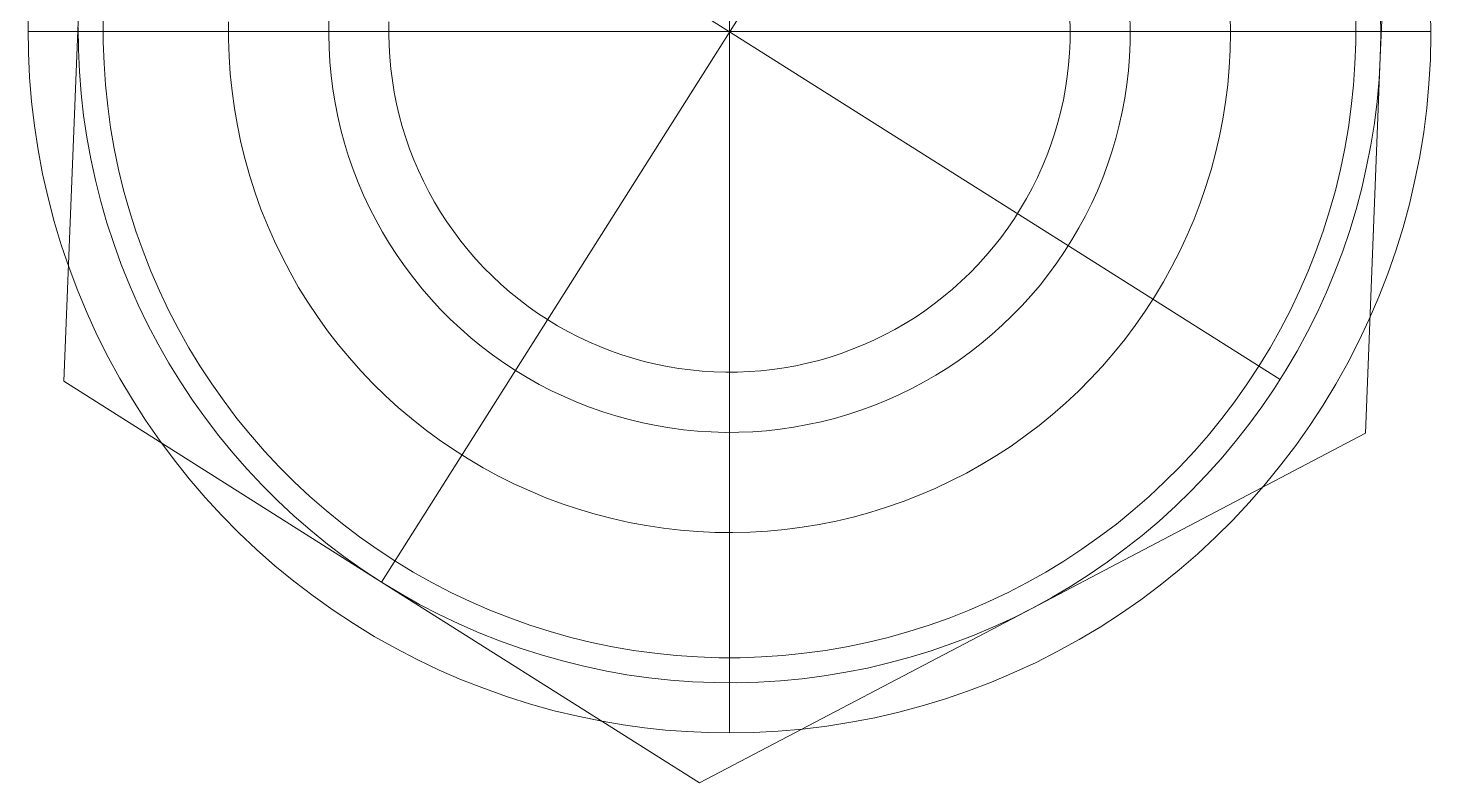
# Model space of a CAD drawing. Header units: millimetres. Extents: x -402 to 3954, y -41 to 3282.
# Drawn here: x 1657.63 to 1671.63, y 1300.41 to 1307.94 of the extents above; entities that cross this region are included whole.
import ezdxf

# ---------------------------------------------------------------- set-up
doc = ezdxf.new("R2010")
doc.units = ezdxf.units.MM
doc.layers.add('ZANO_R', color=7, linetype='Continuous', lineweight=0)

msp = doc.modelspace()

# ---------------------------------------------------------------- linework, layer by layer
at = {"layer": 'ZANO_R'}
for p, q in [((1664.632, 1300.905), (1664.632, 1314.905)), ((1661.159, 1302.41), (1668.104, 1313.4)), ((1671.276, 1311.395), (1671.126, 1307.646)), ((1670.126, 1304.433), (1659.137, 1311.377)), ((1657.632, 1307.937), (1657.637, 1308.18)), ((1657.987, 1304.415), (1658.137, 1308.165)), ((1668.031, 1307.926), (1668.029, 1308.043)), ((1668.628, 1308.068), (1668.631, 1307.93)), ((1669.629, 1308.068), (1669.632, 1307.894)), ((1671.131, 1307.865), (1671.129, 1308.085)), ((1671.628, 1308.114), (1671.631, 1307.871)), ((1657.635, 1307.693), (1657.632, 1307.937)), ((1671.632, 1307.905), (1657.632, 1307.905)), ((1658.132, 1307.945), (1658.134, 1307.726)), ((1658.382, 1308.013), (1658.382, 1307.799)), ((1659.632, 1307.829), (1659.632, 1308.003)), ((1660.632, 1307.881), (1660.633, 1308.019)), ((1660.635, 1307.743), (1660.632, 1307.881)), ((1661.233, 1308.002), (1661.232, 1307.884)), ((1661.232, 1307.884), (1661.234, 1307.767)), ((1668.03, 1307.809), (1668.031, 1307.926)), ((1668.631, 1307.93), (1668.63, 1307.792)), ((1669.632, 1307.894), (1669.628, 1307.721)), ((1670.881, 1308.011), (1670.881, 1307.798)), ((1658.382, 1307.799), (1658.39, 1307.586)), ((1659.638, 1307.656), (1659.632, 1307.829)), ((1660.643, 1307.605), (1660.635, 1307.743)), ((1661.234, 1307.767), (1661.241, 1307.65)), ((1668.025, 1307.691), (1668.03, 1307.809)), ((1668.63, 1307.792), (1668.624, 1307.654)), ((1670.881, 1307.798), (1670.873, 1307.585)), ((1671.126, 1307.646), (1671.131, 1307.865)), ((1671.631, 1307.871), (1671.626, 1307.627)), ((1657.646, 1307.45), (1657.635, 1307.693)), ((1658.134, 1307.726), (1658.144, 1307.506)), ((1659.649, 1307.483), (1659.638, 1307.656)), ((1660.656, 1307.467), (1660.643, 1307.605)), ((1661.241, 1307.65), (1661.252, 1307.533)), ((1668.015, 1307.574), (1668.025, 1307.691)), ((1668.624, 1307.654), (1668.613, 1307.516)), ((1669.628, 1307.721), (1669.619, 1307.547)), ((1671.126, 1307.646), (1670.977, 1303.896)), ((1671.114, 1307.426), (1671.126, 1307.646)), ((1671.626, 1307.627), (1671.612, 1307.384)), ((1658.144, 1307.506), (1658.161, 1307.287)), ((1658.39, 1307.586), (1658.404, 1307.373)), ((1659.667, 1307.31), (1659.649, 1307.483)), ((1660.673, 1307.33), (1660.656, 1307.467)), ((1661.252, 1307.533), (1661.267, 1307.417)), ((1668.002, 1307.458), (1668.015, 1307.574)), ((1668.613, 1307.516), (1668.597, 1307.379)), ((1669.619, 1307.547), (1669.603, 1307.375)), ((1670.873, 1307.585), (1670.859, 1307.372)), ((1657.666, 1307.207), (1657.646, 1307.45)), ((1658.404, 1307.373), (1658.426, 1307.161)), ((1660.695, 1307.194), (1660.673, 1307.33)), ((1661.267, 1307.417), (1661.286, 1307.301)), ((1667.963, 1307.226), (1667.984, 1307.342)), ((1667.984, 1307.342), (1668.002, 1307.458)), ((1668.597, 1307.379), (1668.576, 1307.242)), ((1669.603, 1307.375), (1669.582, 1307.202)), ((1670.859, 1307.372), (1670.837, 1307.159)), ((1671.094, 1307.208), (1671.114, 1307.426)), ((1671.612, 1307.384), (1671.59, 1307.142)), ((1657.695, 1306.965), (1657.666, 1307.207)), ((1658.161, 1307.287), (1658.185, 1307.069)), ((1659.691, 1307.138), (1659.667, 1307.31)), ((1660.722, 1307.059), (1660.695, 1307.194)), ((1661.286, 1307.301), (1661.309, 1307.186)), ((1661.309, 1307.186), (1661.335, 1307.071)), ((1667.938, 1307.112), (1667.963, 1307.226)), ((1668.576, 1307.242), (1668.551, 1307.106)), ((1669.582, 1307.202), (1669.554, 1307.031)), ((1671.067, 1306.99), (1671.094, 1307.208)), ((1658.185, 1307.069), (1658.217, 1306.852)), ((1658.426, 1307.161), (1658.455, 1306.949)), ((1659.72, 1306.967), (1659.691, 1307.138)), ((1660.754, 1306.924), (1660.722, 1307.059)), ((1661.335, 1307.071), (1661.366, 1306.958)), ((1667.908, 1306.998), (1667.938, 1307.112)), ((1668.551, 1307.106), (1668.521, 1306.972)), ((1670.837, 1307.159), (1670.808, 1306.948)), ((1671.59, 1307.142), (1671.559, 1306.9)), ((1657.732, 1306.724), (1657.695, 1306.965)), ((1658.455, 1306.949), (1658.491, 1306.739)), ((1659.756, 1306.797), (1659.72, 1306.967)), ((1660.79, 1306.791), (1660.754, 1306.924)), ((1661.366, 1306.958), (1661.401, 1306.846)), ((1667.875, 1306.885), (1667.908, 1306.998)), ((1668.521, 1306.972), (1668.487, 1306.838)), ((1669.554, 1307.031), (1669.521, 1306.861)), ((1670.808, 1306.948), (1670.771, 1306.738)), ((1671.032, 1306.773), (1671.067, 1306.99)), ((1671.559, 1306.9), (1671.52, 1306.66)), ((1658.217, 1306.852), (1658.257, 1306.636)), ((1659.797, 1306.629), (1659.756, 1306.797)), ((1660.831, 1306.659), (1660.79, 1306.791)), ((1661.401, 1306.846), (1661.439, 1306.735)), ((1667.797, 1306.664), (1667.838, 1306.774)), ((1667.838, 1306.774), (1667.875, 1306.885)), ((1668.487, 1306.838), (1668.447, 1306.706)), ((1669.521, 1306.861), (1669.482, 1306.692)), ((1670.99, 1306.558), (1671.032, 1306.773)), ((1657.777, 1306.485), (1657.732, 1306.724)), ((1658.257, 1306.636), (1658.303, 1306.421)), ((1658.491, 1306.739), (1658.535, 1306.53)), ((1659.844, 1306.462), (1659.797, 1306.629)), ((1660.876, 1306.529), (1660.831, 1306.659)), ((1661.439, 1306.735), (1661.481, 1306.626)), ((1661.481, 1306.626), (1661.528, 1306.518)), ((1667.752, 1306.556), (1667.797, 1306.664)), ((1668.447, 1306.706), (1668.404, 1306.575)), ((1669.482, 1306.692), (1669.437, 1306.524)), ((1670.771, 1306.738), (1670.728, 1306.529)), ((1671.52, 1306.66), (1671.472, 1306.421)), ((1657.831, 1306.247), (1657.777, 1306.485)), ((1658.535, 1306.53), (1658.585, 1306.323)), ((1660.926, 1306.4), (1660.876, 1306.529)), ((1661.528, 1306.518), (1661.577, 1306.411)), ((1667.704, 1306.449), (1667.752, 1306.556)), ((1668.404, 1306.575), (1668.356, 1306.445)), ((1669.437, 1306.524), (1669.386, 1306.358)), ((1670.728, 1306.529), (1670.678, 1306.321)), ((1670.941, 1306.344), (1670.99, 1306.558)), ((1658.303, 1306.421), (1658.357, 1306.209)), ((1659.897, 1306.296), (1659.844, 1306.462)), ((1660.98, 1306.273), (1660.926, 1306.4)), ((1661.577, 1306.411), (1661.631, 1306.307)), ((1667.596, 1306.24), (1667.652, 1306.344)), ((1667.652, 1306.344), (1667.704, 1306.449)), ((1668.356, 1306.445), (1668.303, 1306.317)), ((1669.386, 1306.358), (1669.33, 1306.194)), ((1670.885, 1306.131), (1670.941, 1306.344)), ((1671.472, 1306.421), (1671.417, 1306.184)), ((1657.893, 1306.011), (1657.831, 1306.247)), ((1658.357, 1306.209), (1658.418, 1305.998)), ((1658.585, 1306.323), (1658.643, 1306.117)), ((1659.956, 1306.133), (1659.897, 1306.296)), ((1661.038, 1306.148), (1660.98, 1306.273)), ((1661.631, 1306.307), (1661.688, 1306.204)), ((1661.688, 1306.204), (1661.748, 1306.104)), ((1667.537, 1306.139), (1667.596, 1306.24)), ((1668.303, 1306.317), (1668.246, 1306.192)), ((1670.678, 1306.321), (1670.62, 1306.116)), ((1658.643, 1306.117), (1658.707, 1305.914)), ((1660.02, 1305.972), (1659.956, 1306.133)), ((1661.101, 1306.025), (1661.038, 1306.148)), ((1661.748, 1306.104), (1661.812, 1306.005)), ((1667.474, 1306.04), (1667.537, 1306.139)), ((1668.185, 1306.068), (1668.119, 1305.946)), ((1668.246, 1306.192), (1668.185, 1306.068)), ((1669.33, 1306.194), (1669.267, 1306.032)), ((1670.62, 1306.116), (1670.555, 1305.912)), ((1670.821, 1305.921), (1670.885, 1306.131)), ((1671.417, 1306.184), (1671.353, 1305.949)), ((1657.963, 1305.778), (1657.893, 1306.011)), ((1658.418, 1305.998), (1658.486, 1305.789)), ((1660.09, 1305.813), (1660.02, 1305.972)), ((1661.168, 1305.904), (1661.101, 1306.025)), ((1661.812, 1306.005), (1661.879, 1305.909)), ((1667.339, 1305.848), (1667.408, 1305.943)), ((1667.408, 1305.943), (1667.474, 1306.04)), ((1668.119, 1305.946), (1668.049, 1305.827)), ((1669.267, 1306.032), (1669.199, 1305.872)), ((1670.751, 1305.713), (1670.821, 1305.921)), ((1671.353, 1305.949), (1671.28, 1305.716)), ((1658.486, 1305.789), (1658.561, 1305.582)), ((1658.707, 1305.914), (1658.779, 1305.713)), ((1660.166, 1305.657), (1660.09, 1305.813)), ((1661.239, 1305.786), (1661.168, 1305.904)), ((1661.314, 1305.67), (1661.239, 1305.786)), ((1661.879, 1305.909), (1661.95, 1305.815)), ((1661.95, 1305.815), (1662.024, 1305.724)), ((1667.266, 1305.756), (1667.339, 1305.848)), ((1668.049, 1305.827), (1667.976, 1305.71)), ((1669.199, 1305.872), (1669.126, 1305.715)), ((1670.555, 1305.912), (1670.484, 1305.711)), ((1658.041, 1305.547), (1657.963, 1305.778)), ((1658.779, 1305.713), (1658.857, 1305.514)), ((1660.246, 1305.503), (1660.166, 1305.657)), ((1661.394, 1305.557), (1661.314, 1305.67)), ((1662.024, 1305.724), (1662.1, 1305.635)), ((1667.111, 1305.579), (1667.19, 1305.666)), ((1667.19, 1305.666), (1667.266, 1305.756)), ((1667.976, 1305.71), (1667.898, 1305.596)), ((1669.126, 1305.715), (1669.047, 1305.56)), ((1670.484, 1305.711), (1670.406, 1305.513)), ((1670.673, 1305.508), (1670.751, 1305.713)), ((1671.28, 1305.716), (1671.2, 1305.486)), ((1658.127, 1305.319), (1658.041, 1305.547)), ((1658.561, 1305.582), (1658.643, 1305.379)), ((1658.857, 1305.514), (1658.942, 1305.318)), ((1660.332, 1305.352), (1660.246, 1305.503)), ((1661.477, 1305.446), (1661.394, 1305.557)), ((1662.1, 1305.635), (1662.18, 1305.549)), ((1662.18, 1305.549), (1662.263, 1305.466)), ((1667.03, 1305.495), (1667.111, 1305.579)), ((1667.898, 1305.596), (1667.816, 1305.485)), ((1669.047, 1305.56), (1668.963, 1305.408)), ((1670.406, 1305.513), (1670.32, 1305.317)), ((1670.589, 1305.305), (1670.673, 1305.508)), ((1658.643, 1305.379), (1658.731, 1305.178)), ((1661.563, 1305.339), (1661.477, 1305.446)), ((1662.263, 1305.466), (1662.349, 1305.386)), ((1662.349, 1305.386), (1662.437, 1305.308)), ((1666.858, 1305.335), (1666.945, 1305.414)), ((1666.945, 1305.414), (1667.03, 1305.495)), ((1667.731, 1305.376), (1667.642, 1305.271)), ((1667.816, 1305.485), (1667.731, 1305.376)), ((1668.963, 1305.408), (1668.874, 1305.259)), ((1671.2, 1305.486), (1671.112, 1305.259)), ((1658.221, 1305.094), (1658.127, 1305.319)), ((1658.942, 1305.318), (1659.034, 1305.126)), ((1660.424, 1305.205), (1660.332, 1305.352)), ((1661.654, 1305.235), (1661.563, 1305.339)), ((1661.748, 1305.133), (1661.654, 1305.235)), ((1662.437, 1305.308), (1662.528, 1305.234)), ((1662.528, 1305.234), (1662.621, 1305.163)), ((1666.675, 1305.188), (1666.768, 1305.26)), ((1666.768, 1305.26), (1666.858, 1305.335)), ((1667.642, 1305.271), (1667.549, 1305.169)), ((1668.874, 1305.259), (1668.78, 1305.114)), ((1670.32, 1305.317), (1670.229, 1305.124)), ((1670.498, 1305.105), (1670.589, 1305.305)), ((1671.112, 1305.259), (1671.016, 1305.035)), ((1658.322, 1304.873), (1658.221, 1305.094)), ((1658.731, 1305.178), (1658.827, 1304.98)), ((1659.034, 1305.126), (1659.132, 1304.936)), ((1660.52, 1305.06), (1660.424, 1305.205)), ((1661.845, 1305.035), (1661.748, 1305.133)), ((1662.621, 1305.163), (1662.717, 1305.095)), ((1662.717, 1305.095), (1662.815, 1305.031)), ((1666.483, 1305.053), (1666.58, 1305.119)), ((1666.58, 1305.119), (1666.675, 1305.188)), ((1667.549, 1305.169), (1667.453, 1305.07)), ((1668.78, 1305.114), (1668.68, 1304.971)), ((1670.229, 1305.124), (1670.131, 1304.935)), ((1670.4, 1304.909), (1670.498, 1305.105)), ((1658.827, 1304.98), (1658.929, 1304.786)), ((1660.621, 1304.919), (1660.52, 1305.06)), ((1661.946, 1304.941), (1661.845, 1305.035)), ((1662.05, 1304.85), (1661.946, 1304.941)), ((1662.815, 1305.031), (1662.916, 1304.97)), ((1662.916, 1304.97), (1663.018, 1304.912)), ((1666.281, 1304.932), (1666.383, 1304.991)), ((1666.383, 1304.991), (1666.483, 1305.053)), ((1667.353, 1304.974), (1667.25, 1304.882)), ((1667.453, 1305.07), (1667.353, 1304.974)), ((1668.68, 1304.971), (1668.576, 1304.833)), ((1671.016, 1305.035), (1670.912, 1304.815)), ((1658.432, 1304.655), (1658.322, 1304.873)), ((1659.132, 1304.936), (1659.236, 1304.75)), ((1660.727, 1304.782), (1660.621, 1304.919)), ((1662.157, 1304.763), (1662.05, 1304.85)), ((1663.018, 1304.912), (1663.122, 1304.859)), ((1663.122, 1304.859), (1663.228, 1304.808)), ((1663.228, 1304.808), (1663.336, 1304.762)), ((1665.965, 1304.778), (1666.072, 1304.826)), ((1666.072, 1304.826), (1666.178, 1304.877)), ((1666.178, 1304.877), (1666.281, 1304.932)), ((1667.25, 1304.882), (1667.144, 1304.793)), ((1668.576, 1304.833), (1668.467, 1304.698)), ((1670.131, 1304.935), (1670.026, 1304.749)), ((1670.295, 1304.716), (1670.4, 1304.909)), ((1670.912, 1304.815), (1670.801, 1304.598)), ((1658.929, 1304.786), (1659.038, 1304.595)), ((1659.236, 1304.75), (1659.347, 1304.568)), ((1660.838, 1304.648), (1660.727, 1304.782)), ((1662.267, 1304.679), (1662.157, 1304.763)), ((1662.379, 1304.599), (1662.267, 1304.679)), ((1663.336, 1304.762), (1663.445, 1304.719)), ((1663.445, 1304.719), (1663.556, 1304.68)), ((1663.556, 1304.68), (1663.668, 1304.645)), ((1665.635, 1304.657), (1665.746, 1304.693)), ((1665.746, 1304.693), (1665.857, 1304.734)), ((1665.857, 1304.734), (1665.965, 1304.778)), ((1667.036, 1304.708), (1666.924, 1304.627)), ((1667.144, 1304.793), (1667.036, 1304.708)), ((1668.467, 1304.698), (1668.353, 1304.566)), ((1670.026, 1304.749), (1669.915, 1304.567)), ((1670.184, 1304.526), (1670.295, 1304.716)), ((1658.549, 1304.442), (1658.432, 1304.655)), ((1659.038, 1304.595), (1659.153, 1304.408)), ((1659.347, 1304.568), (1659.464, 1304.389)), ((1660.953, 1304.518), (1660.838, 1304.648)), ((1662.495, 1304.524), (1662.379, 1304.599)), ((1662.613, 1304.452), (1662.495, 1304.524)), ((1663.668, 1304.645), (1663.781, 1304.613)), ((1663.781, 1304.613), (1663.895, 1304.586)), ((1663.895, 1304.586), (1664.01, 1304.562)), ((1664.01, 1304.562), (1664.126, 1304.543)), ((1664.126, 1304.543), (1664.242, 1304.528)), ((1664.242, 1304.528), (1664.359, 1304.516)), ((1664.945, 1304.52), (1665.062, 1304.533)), ((1665.062, 1304.533), (1665.178, 1304.549)), ((1665.178, 1304.549), (1665.294, 1304.57)), ((1665.294, 1304.57), (1665.408, 1304.595)), ((1665.408, 1304.595), (1665.522, 1304.624)), ((1665.522, 1304.624), (1665.635, 1304.657)), ((1666.809, 1304.55), (1666.692, 1304.477)), ((1666.924, 1304.627), (1666.809, 1304.55)), ((1668.353, 1304.566), (1668.235, 1304.439)), ((1669.798, 1304.388), (1669.915, 1304.567)), ((1670.067, 1304.341), (1670.184, 1304.526)), ((1670.801, 1304.598), (1670.682, 1304.385)), ((1661.159, 1302.41), (1657.987, 1304.415)), ((1658.673, 1304.232), (1658.549, 1304.442)), ((1659.153, 1304.408), (1659.274, 1304.225)), ((1659.464, 1304.389), (1659.587, 1304.215)), ((1661.073, 1304.393), (1660.953, 1304.518)), ((1661.197, 1304.271), (1661.073, 1304.393)), ((1662.733, 1304.384), (1662.613, 1304.452)), ((1662.856, 1304.321), (1662.733, 1304.384)), ((1664.359, 1304.516), (1664.476, 1304.509)), ((1664.476, 1304.509), (1664.594, 1304.505)), ((1664.594, 1304.505), (1664.711, 1304.506)), ((1664.711, 1304.506), (1664.828, 1304.511)), ((1664.828, 1304.511), (1664.945, 1304.52)), ((1666.573, 1304.408), (1666.451, 1304.343)), ((1666.692, 1304.477), (1666.573, 1304.408)), ((1668.235, 1304.439), (1668.113, 1304.316)), ((1669.675, 1304.214), (1669.798, 1304.388)), ((1670.682, 1304.385), (1670.556, 1304.177)), ((1661.325, 1304.154), (1661.197, 1304.271)), ((1662.981, 1304.262), (1662.856, 1304.321)), ((1663.107, 1304.207), (1662.981, 1304.262)), ((1666.327, 1304.282), (1666.201, 1304.226)), ((1666.451, 1304.343), (1666.327, 1304.282)), ((1668.113, 1304.316), (1667.986, 1304.198)), ((1669.944, 1304.159), (1670.067, 1304.341)), ((1658.804, 1304.027), (1658.673, 1304.232)), ((1659.274, 1304.225), (1659.401, 1304.046)), ((1659.587, 1304.215), (1659.716, 1304.045)), ((1661.457, 1304.042), (1661.325, 1304.154)), ((1663.236, 1304.157), (1663.107, 1304.207)), ((1663.366, 1304.111), (1663.236, 1304.157)), ((1663.498, 1304.069), (1663.366, 1304.111)), ((1665.943, 1304.126), (1665.812, 1304.083)), ((1666.073, 1304.174), (1665.943, 1304.126)), ((1666.201, 1304.226), (1666.073, 1304.174)), ((1667.986, 1304.198), (1667.856, 1304.083)), ((1669.546, 1304.044), (1669.675, 1304.214)), ((1669.814, 1303.982), (1669.944, 1304.159)), ((1670.556, 1304.177), (1670.423, 1303.973)), ((1658.943, 1303.826), (1658.804, 1304.027)), ((1659.401, 1304.046), (1659.534, 1303.872)), ((1659.716, 1304.045), (1659.851, 1303.879)), ((1661.593, 1303.934), (1661.457, 1304.042)), ((1663.631, 1304.032), (1663.498, 1304.069)), ((1663.765, 1304), (1663.631, 1304.032)), ((1663.901, 1303.973), (1663.765, 1304)), ((1664.037, 1303.95), (1663.901, 1303.973)), ((1665.41, 1303.982), (1665.275, 1303.957)), ((1665.545, 1304.011), (1665.41, 1303.982)), ((1665.679, 1304.045), (1665.545, 1304.011)), ((1665.812, 1304.083), (1665.679, 1304.045)), ((1667.721, 1303.974), (1667.583, 1303.869)), ((1667.856, 1304.083), (1667.721, 1303.974)), ((1669.411, 1303.878), (1669.546, 1304.044)), ((1669.679, 1303.809), (1669.814, 1303.982)), ((1670.423, 1303.973), (1670.282, 1303.774)), ((1659.088, 1303.631), (1658.943, 1303.826)), ((1659.534, 1303.872), (1659.674, 1303.702)), ((1659.851, 1303.879), (1659.991, 1303.718)), ((1661.733, 1303.831), (1661.593, 1303.934)), ((1661.876, 1303.733), (1661.733, 1303.831)), ((1664.174, 1303.932), (1664.037, 1303.95)), ((1664.311, 1303.918), (1664.174, 1303.932)), ((1664.449, 1303.909), (1664.311, 1303.918)), ((1664.587, 1303.905), (1664.449, 1303.909)), ((1664.725, 1303.906), (1664.587, 1303.905)), ((1664.863, 1303.912), (1664.725, 1303.906)), ((1665.001, 1303.922), (1664.863, 1303.912)), ((1665.138, 1303.937), (1665.001, 1303.922)), ((1665.275, 1303.957), (1665.138, 1303.937)), ((1667.583, 1303.869), (1667.441, 1303.769)), ((1670.977, 1303.896), (1667.654, 1302.151)), ((1669.271, 1303.717), (1669.411, 1303.878)), ((1659.674, 1303.702), (1659.818, 1303.537)), ((1659.991, 1303.718), (1660.137, 1303.562)), ((1662.023, 1303.64), (1661.876, 1303.733)), ((1667.441, 1303.769), (1667.296, 1303.674)), ((1669.125, 1303.561), (1669.271, 1303.717)), ((1669.537, 1303.641), (1669.679, 1303.809)), ((1670.282, 1303.774), (1670.135, 1303.58)), ((1659.24, 1303.441), (1659.088, 1303.631)), ((1660.137, 1303.562), (1660.288, 1303.411)), ((1662.172, 1303.552), (1662.023, 1303.64)), ((1662.325, 1303.469), (1662.172, 1303.552)), ((1667.147, 1303.584), (1666.996, 1303.499)), ((1667.296, 1303.674), (1667.147, 1303.584)), ((1668.974, 1303.411), (1669.125, 1303.561)), ((1669.39, 1303.478), (1669.537, 1303.641)), ((1670.135, 1303.58), (1669.982, 1303.391)), ((1659.399, 1303.256), (1659.24, 1303.441)), ((1659.818, 1303.537), (1659.969, 1303.377)), ((1660.288, 1303.411), (1660.444, 1303.266)), ((1662.48, 1303.392), (1662.325, 1303.469)), ((1666.841, 1303.42), (1666.684, 1303.346)), ((1666.996, 1303.499), (1666.841, 1303.42)), ((1668.818, 1303.265), (1668.974, 1303.411)), ((1669.238, 1303.32), (1669.39, 1303.478)), ((1659.969, 1303.377), (1660.124, 1303.222)), ((1660.444, 1303.266), (1660.605, 1303.125)), ((1662.638, 1303.32), (1662.48, 1303.392)), ((1662.798, 1303.253), (1662.638, 1303.32)), ((1666.525, 1303.278), (1666.363, 1303.215)), ((1666.684, 1303.346), (1666.525, 1303.278)), ((1668.658, 1303.125), (1668.818, 1303.265)), ((1669.081, 1303.167), (1669.238, 1303.32)), ((1669.982, 1303.391), (1669.821, 1303.208)), ((1659.564, 1303.076), (1659.399, 1303.256)), ((1660.124, 1303.222), (1660.285, 1303.072)), ((1660.605, 1303.125), (1660.77, 1302.991)), ((1662.961, 1303.193), (1662.798, 1303.253)), ((1663.126, 1303.137), (1662.961, 1303.193)), ((1663.292, 1303.088), (1663.126, 1303.137)), ((1666.199, 1303.157), (1666.033, 1303.106)), ((1666.363, 1303.215), (1666.199, 1303.157)), ((1668.492, 1302.99), (1668.658, 1303.125)), ((1668.918, 1303.019), (1669.081, 1303.167)), ((1669.821, 1303.208), (1669.655, 1303.03)), ((1659.735, 1302.903), (1659.564, 1303.076)), ((1660.285, 1303.072), (1660.451, 1302.928)), ((1660.77, 1302.991), (1660.94, 1302.862)), ((1663.46, 1303.044), (1663.292, 1303.088)), ((1663.629, 1303.007), (1663.46, 1303.044)), ((1663.8, 1302.975), (1663.629, 1303.007)), ((1665.527, 1302.986), (1665.356, 1302.958)), ((1665.697, 1303.02), (1665.527, 1302.986)), ((1665.866, 1303.06), (1665.697, 1303.02)), ((1666.033, 1303.106), (1665.866, 1303.06)), ((1668.322, 1302.861), (1668.492, 1302.99)), ((1668.751, 1302.877), (1668.918, 1303.019)), ((1669.655, 1303.03), (1669.482, 1302.858)), ((1659.912, 1302.736), (1659.735, 1302.903)), ((1660.451, 1302.928), (1660.621, 1302.79)), ((1660.94, 1302.862), (1661.114, 1302.739)), ((1663.972, 1302.949), (1663.8, 1302.975)), ((1664.144, 1302.929), (1663.972, 1302.949)), ((1664.317, 1302.915), (1664.144, 1302.929)), ((1664.49, 1302.907), (1664.317, 1302.915)), ((1664.664, 1302.905), (1664.49, 1302.907)), ((1664.837, 1302.909), (1664.664, 1302.905)), ((1665.011, 1302.92), (1664.837, 1302.909)), ((1665.184, 1302.936), (1665.011, 1302.92)), ((1665.356, 1302.958), (1665.184, 1302.936)), ((1668.148, 1302.738), (1668.322, 1302.861)), ((1668.578, 1302.741), (1668.751, 1302.877)), ((1669.482, 1302.858), (1669.304, 1302.692)), ((1660.095, 1302.574), (1659.912, 1302.736)), ((1660.621, 1302.79), (1660.796, 1302.657)), ((1661.114, 1302.739), (1661.293, 1302.622)), ((1667.969, 1302.621), (1668.148, 1302.738)), ((1668.402, 1302.61), (1668.578, 1302.741)), ((1660.283, 1302.42), (1660.095, 1302.574)), ((1660.796, 1302.657), (1660.976, 1302.531)), ((1661.293, 1302.622), (1661.475, 1302.511)), ((1667.787, 1302.51), (1667.969, 1302.621)), ((1668.221, 1302.486), (1668.402, 1302.61)), ((1669.304, 1302.692), (1669.119, 1302.533)), ((1660.976, 1302.531), (1661.159, 1302.41)), ((1661.475, 1302.511), (1661.661, 1302.406)), ((1667.601, 1302.406), (1667.787, 1302.51)), ((1668.036, 1302.368), (1668.221, 1302.486)), ((1669.119, 1302.533), (1668.93, 1302.38)), ((1660.476, 1302.272), (1660.283, 1302.42)), ((1661.159, 1302.41), (1661.347, 1302.296)), ((1664.332, 1300.406), (1661.159, 1302.41)), ((1661.347, 1302.296), (1661.538, 1302.188)), ((1661.661, 1302.406), (1661.851, 1302.308)), ((1661.851, 1302.308), (1662.043, 1302.216)), ((1667.218, 1302.216), (1667.411, 1302.307)), ((1667.411, 1302.307), (1667.601, 1302.406)), ((1667.847, 1302.256), (1668.036, 1302.368)), ((1668.93, 1302.38), (1668.735, 1302.234)), ((1660.675, 1302.131), (1660.476, 1302.272)), ((1661.538, 1302.188), (1661.733, 1302.087)), ((1662.043, 1302.216), (1662.239, 1302.131)), ((1667.654, 1302.151), (1664.332, 1300.406)), ((1667.023, 1302.131), (1667.218, 1302.216)), ((1667.458, 1302.052), (1667.654, 1302.151)), ((1667.654, 1302.151), (1667.847, 1302.256)), ((1668.735, 1302.234), (1668.535, 1302.095)), ((1660.878, 1301.996), (1660.675, 1302.131)), ((1661.733, 1302.087), (1661.931, 1301.993)), ((1662.239, 1302.131), (1662.438, 1302.053)), ((1662.438, 1302.053), (1662.639, 1301.981)), ((1666.623, 1301.981), (1666.824, 1302.052)), ((1666.824, 1302.052), (1667.023, 1302.131)), ((1667.259, 1301.96), (1667.458, 1302.052)), ((1668.535, 1302.095), (1668.331, 1301.962)), ((1661.086, 1301.869), (1660.878, 1301.996)), ((1661.298, 1301.75), (1661.086, 1301.869)), ((1661.931, 1301.993), (1662.132, 1301.905)), ((1662.132, 1301.905), (1662.337, 1301.824)), ((1662.639, 1301.981), (1662.842, 1301.917)), ((1662.842, 1301.917), (1663.048, 1301.859)), ((1666.214, 1301.859), (1666.42, 1301.916)), ((1666.42, 1301.916), (1666.623, 1301.981)), ((1666.851, 1301.796), (1667.057, 1301.875)), ((1667.057, 1301.875), (1667.259, 1301.96)), ((1668.331, 1301.962), (1668.122, 1301.837)), ((1661.515, 1301.637), (1661.298, 1301.75)), ((1662.337, 1301.824), (1662.543, 1301.75)), ((1662.543, 1301.75), (1662.752, 1301.683)), ((1663.048, 1301.859), (1663.255, 1301.809)), ((1663.255, 1301.809), (1663.464, 1301.765)), ((1663.464, 1301.765), (1663.674, 1301.729)), ((1663.674, 1301.729), (1663.886, 1301.7)), ((1665.376, 1301.7), (1665.588, 1301.729)), ((1665.588, 1301.729), (1665.798, 1301.765)), ((1665.798, 1301.765), (1666.007, 1301.808)), ((1666.007, 1301.808), (1666.214, 1301.859)), ((1666.434, 1301.66), (1666.644, 1301.725)), ((1666.644, 1301.725), (1666.851, 1301.796)), ((1668.122, 1301.837), (1667.908, 1301.72)), ((1661.735, 1301.533), (1661.515, 1301.637)), ((1662.752, 1301.683), (1662.964, 1301.623)), ((1662.964, 1301.623), (1663.177, 1301.57)), ((1663.886, 1301.7), (1664.098, 1301.678)), ((1664.098, 1301.678), (1664.311, 1301.663)), ((1664.311, 1301.663), (1664.524, 1301.656)), ((1664.524, 1301.656), (1664.738, 1301.656)), ((1664.738, 1301.656), (1664.951, 1301.663)), ((1664.951, 1301.663), (1665.164, 1301.678)), ((1665.164, 1301.678), (1665.376, 1301.7)), ((1666.008, 1301.553), (1666.222, 1301.603)), ((1666.222, 1301.603), (1666.434, 1301.66)), ((1667.691, 1301.609), (1667.47, 1301.507)), ((1667.908, 1301.72), (1667.691, 1301.609)), ((1661.958, 1301.436), (1661.735, 1301.533)), ((1663.177, 1301.57), (1663.391, 1301.525)), ((1663.391, 1301.525), (1663.608, 1301.486)), ((1663.608, 1301.486), (1663.825, 1301.455)), ((1663.825, 1301.455), (1664.043, 1301.432)), ((1665.14, 1301.425), (1665.358, 1301.446)), ((1665.358, 1301.446), (1665.576, 1301.474)), ((1665.576, 1301.474), (1665.793, 1301.51)), ((1665.793, 1301.51), (1666.008, 1301.553)), ((1667.47, 1301.507), (1667.246, 1301.412)), ((1662.185, 1301.347), (1661.958, 1301.436)), ((1662.415, 1301.265), (1662.185, 1301.347)), ((1664.043, 1301.432), (1664.262, 1301.416)), ((1664.262, 1301.416), (1664.482, 1301.407)), ((1664.482, 1301.407), (1664.701, 1301.406)), ((1664.701, 1301.406), (1664.921, 1301.412)), ((1664.921, 1301.412), (1665.14, 1301.425)), ((1667.018, 1301.325), (1666.788, 1301.246)), ((1667.246, 1301.412), (1667.018, 1301.325)), ((1662.647, 1301.192), (1662.415, 1301.265)), ((1662.882, 1301.127), (1662.647, 1301.192)), ((1666.555, 1301.175), (1666.32, 1301.112)), ((1666.788, 1301.246), (1666.555, 1301.175)), ((1663.119, 1301.071), (1662.882, 1301.127)), ((1663.358, 1301.022), (1663.119, 1301.071)), ((1663.572, 1300.986), (1663.362, 1301.021)), ((1666.082, 1301.057), (1665.843, 1301.011)), ((1666.32, 1301.112), (1666.082, 1301.057)), ((1663.782, 1300.957), (1663.572, 1300.986)), ((1663.994, 1300.934), (1663.782, 1300.957)), ((1664.206, 1300.918), (1663.994, 1300.934)), ((1664.419, 1300.908), (1664.206, 1300.918)), ((1664.632, 1300.905), (1664.419, 1300.908)), ((1664.875, 1300.909), (1664.632, 1300.905)), ((1665.118, 1300.922), (1664.875, 1300.909)), ((1665.361, 1300.943), (1665.118, 1300.922)), ((1665.603, 1300.973), (1665.361, 1300.943)), ((1665.843, 1301.011), (1665.603, 1300.973))]:
    msp.add_line(p, q, dxfattribs=at)

doc.saveas('drawing.dxf')
